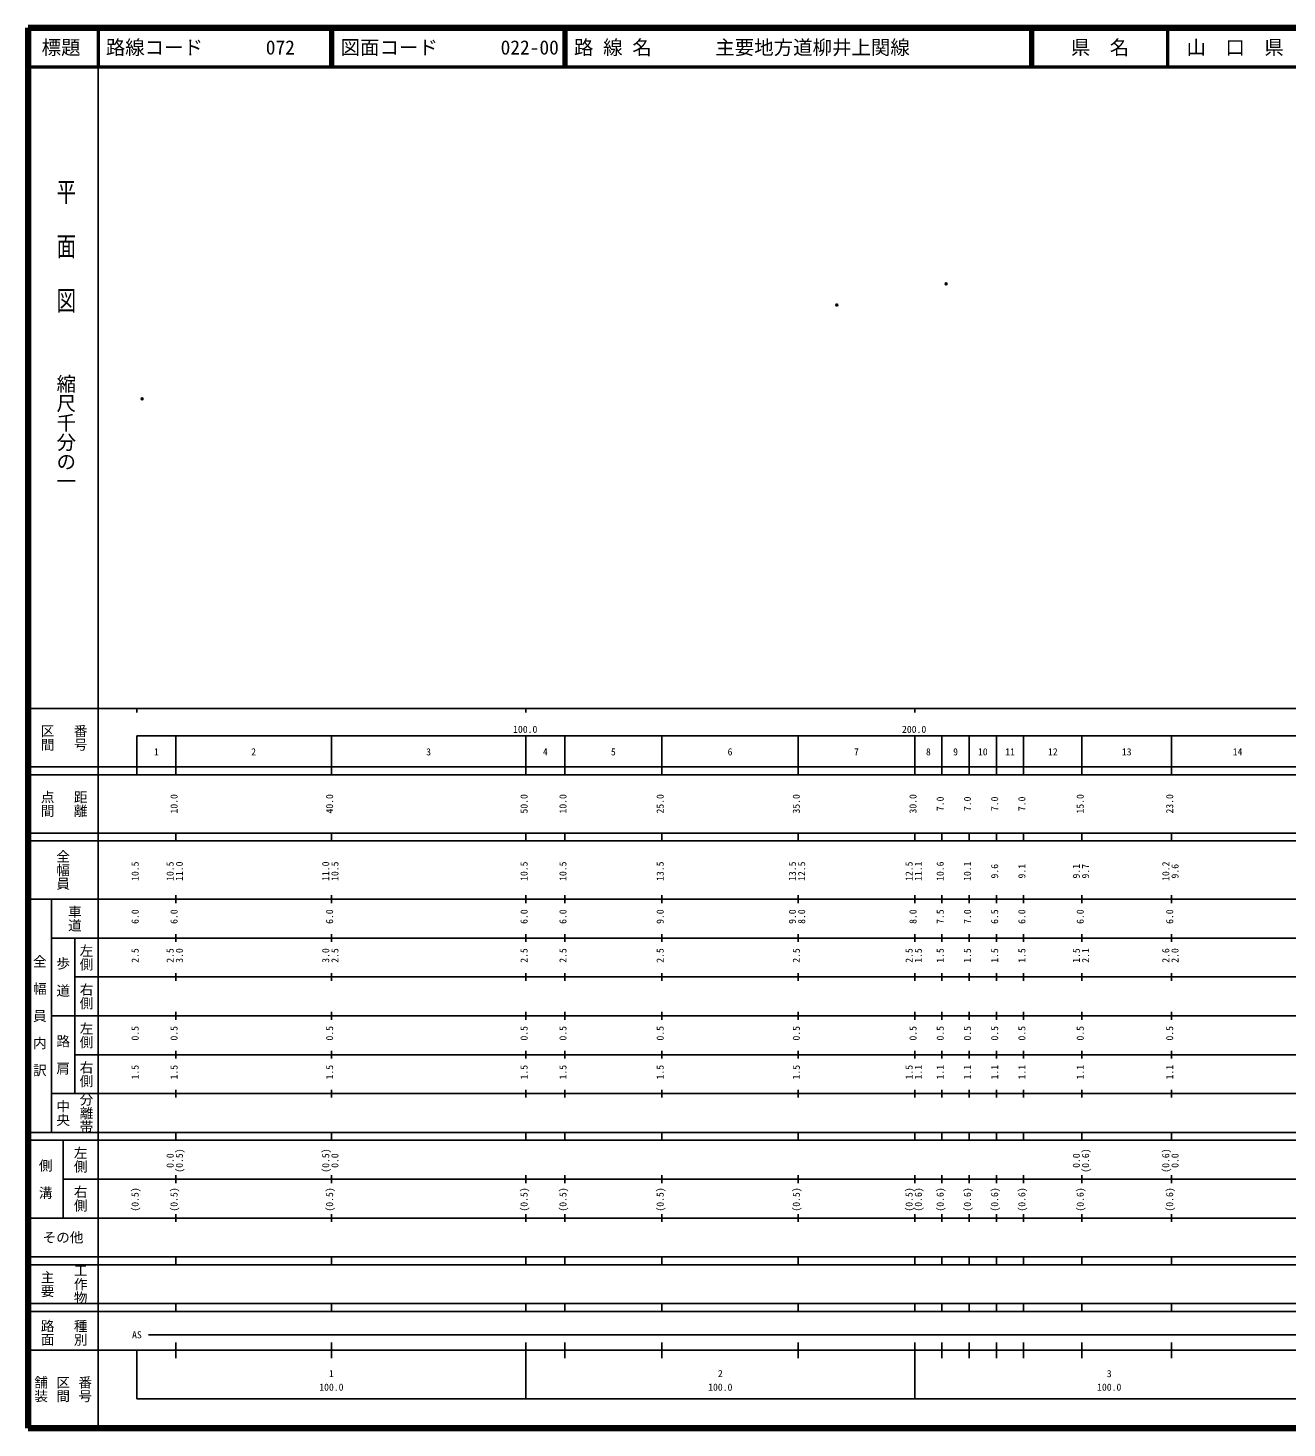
# Model space of a CAD drawing. Units: millimetres on the paper. Extents: x 40 to 680, y 20 to 380.
# Drawn here: x 40 to 363.7, y 20 to 380 of the extents above; entities that cross this region are included whole.
import ezdxf
from ezdxf.enums import TextEntityAlignment as Align

# ---------------------------------------------------------------- set-up
doc = ezdxf.new("R2010")
doc.units = ezdxf.units.MM
doc.header["$PDMODE"] = 32
doc.header["$PDSIZE"] = 0.5
doc.layers.add('M-OTRS', color=6, linetype='Continuous')
doc.layers.add('M-TTL-TXT', color=7, linetype='Continuous')
for name, color, linetype, lineweight in [('M-TTL', 2, 'Continuous', 140), ('M-TTL-BAND', 7, 'Continuous', 25), ('M-TTL-LINE', 7, 'Continuous', 50)]:
    doc.layers.add(name, color=color, linetype=linetype, lineweight=lineweight)
doc.styles.add('@ＭＳ ゴシック', font='')
doc.styles.add('ＭＳ ゴシック', font='')
doc.styles.get('@ＭＳ ゴシック').set_extended_font_data('@MS Gothic')
doc.styles.get('ＭＳ ゴシック').set_extended_font_data('MS Gothic')

msp = doc.modelspace()

# ---------------------------------------------------------------- linework, layer by layer
at = {"layer": 'M-OTRS'}
for p in [(276.059, 314.239), (247.935, 308.776), (69.328, 284.624)]:
    msp.add_point(p, dxfattribs=at)
at = {"layer": 'M-TTL'}
for p, q in [((40, 380), (40, 20)), ((680, 380), (40, 380)), ((40, 20), (680, 20))]:
    msp.add_line(p, q, dxfattribs=at)
at = {"layer": 'M-TTL-BAND'}
for p, q in [((58, 370), (58, 20)), ((40, 205), (579, 205)), ((68, 205), (68, 204)), ((168, 205), (168, 204)), ((268, 205), (268, 204)), ((68, 198), (579, 198)), ((68, 198), (68, 188)), ((78, 188), (78, 198)), ((118, 188), (118, 198)), ((168, 188), (168, 198)), ((178, 188), (178, 198)), ((203, 188), (203, 198)), ((238, 188), (238, 198)), ((268, 188), (268, 198)), ((275, 188), (275, 198)), ((282, 188), (282, 198)), ((289, 188), (289, 198)), ((296, 188), (296, 198)), ((311, 188), (311, 198)), ((334, 188), (334, 198)), ((40, 190), (579, 190)), ((40, 188), (579, 188)), ((40, 173), (579, 173)), ((78, 171), (78, 173)), ((118, 171), (118, 173)), ((168, 171), (168, 173)), ((178, 171), (178, 173)), ((203, 171), (203, 173)), ((238, 171), (238, 173)), ((268, 171), (268, 173)), ((275, 171), (275, 173)), ((282, 171), (282, 173)), ((289, 171), (289, 173)), ((296, 171), (296, 173)), ((311, 171), (311, 173)), ((334, 171), (334, 173)), ((40, 171), (579, 171)), ((40, 156), (579, 156)), ((46, 96), (46, 156)), ((78, 155), (78, 157)), ((118, 155), (118, 157)), ((168, 155), (168, 157)), ((178, 155), (178, 157)), ((203, 155), (203, 157)), ((238, 155), (238, 157)), ((268, 155), (268, 157)), ((275, 155), (275, 157)), ((282, 155), (282, 157)), ((289, 155), (289, 157)), ((296, 155), (296, 157)), ((311, 155), (311, 157)), ((334, 155), (334, 157)), ((46, 146), (579, 146)), ((52, 146), (52, 106)), ((78, 145), (78, 147)), ((118, 145), (118, 147)), ((168, 145), (168, 147)), ((178, 145), (178, 147)), ((203, 145), (203, 147)), ((238, 145), (238, 147)), ((268, 145), (268, 147)), ((275, 145), (275, 147)), ((282, 145), (282, 147)), ((289, 145), (289, 147)), ((296, 145), (296, 147)), ((311, 145), (311, 147)), ((334, 145), (334, 147)), ((78, 135), (78, 137)), ((118, 135), (118, 137)), ((168, 135), (168, 137)), ((178, 135), (178, 137)), ((203, 135), (203, 137)), ((238, 135), (238, 137)), ((268, 135), (268, 137)), ((275, 135), (275, 137)), ((282, 135), (282, 137)), ((289, 135), (289, 137)), ((296, 135), (296, 137)), ((311, 135), (311, 137)), ((334, 135), (334, 137)), ((52, 136), (579, 136)), ((46, 126), (579, 126)), ((78, 125), (78, 127)), ((118, 125), (118, 127)), ((168, 125), (168, 127)), ((178, 125), (178, 127)), ((203, 125), (203, 127)), ((238, 125), (238, 127)), ((268, 125), (268, 127)), ((275, 125), (275, 127)), ((282, 125), (282, 127)), ((289, 125), (289, 127)), ((296, 125), (296, 127)), ((311, 125), (311, 127)), ((334, 125), (334, 127)), ((52, 116), (579, 116)), ((78, 115), (78, 117)), ((118, 115), (118, 117)), ((168, 115), (168, 117)), ((178, 115), (178, 117)), ((203, 115), (203, 117)), ((238, 115), (238, 117)), ((268, 115), (268, 117)), ((275, 115), (275, 117)), ((282, 115), (282, 117)), ((289, 115), (289, 117)), ((296, 115), (296, 117)), ((311, 115), (311, 117)), ((334, 115), (334, 117)), ((46, 106), (579, 106)), ((78, 105), (78, 107)), ((118, 105), (118, 107)), ((168, 105), (168, 107)), ((178, 105), (178, 107)), ((203, 105), (203, 107)), ((238, 105), (238, 107)), ((268, 105), (268, 107)), ((275, 105), (275, 107)), ((282, 105), (282, 107)), ((289, 105), (289, 107)), ((296, 105), (296, 107)), ((311, 105), (311, 107)), ((334, 105), (334, 107)), ((40, 96), (579, 96)), ((40, 94), (579, 94)), ((49, 94), (49, 74)), ((78, 94), (78, 96)), ((118, 94), (118, 96)), ((168, 94), (168, 96)), ((178, 94), (178, 96)), ((203, 94), (203, 96)), ((238, 94), (238, 96)), ((268, 94), (268, 96)), ((275, 94), (275, 96)), ((282, 94), (282, 96)), ((289, 94), (289, 96)), ((296, 94), (296, 96)), ((311, 94), (311, 96)), ((334, 94), (334, 96)), ((49, 84), (579, 84)), ((78, 83), (78, 85)), ((118, 83), (118, 85)), ((168, 83), (168, 85)), ((178, 83), (178, 85)), ((203, 83), (203, 85)), ((238, 83), (238, 85)), ((268, 83), (268, 85)), ((275, 83), (275, 85)), ((282, 83), (282, 85)), ((289, 83), (289, 85)), ((296, 83), (296, 85)), ((311, 83), (311, 85)), ((334, 83), (334, 85)), ((40, 74), (579, 74)), ((78, 73), (78, 75)), ((118, 73), (118, 75)), ((168, 73), (168, 75)), ((178, 73), (178, 75)), ((203, 73), (203, 75)), ((238, 73), (238, 75)), ((268, 73), (268, 75)), ((275, 73), (275, 75)), ((282, 73), (282, 75)), ((289, 73), (289, 75)), ((296, 73), (296, 75)), ((311, 73), (311, 75)), ((334, 73), (334, 75)), ((40, 64), (579, 64)), ((40, 62), (579, 62)), ((78, 62), (78, 64)), ((118, 62), (118, 64)), ((168, 62), (168, 64)), ((178, 62), (178, 64)), ((203, 62), (203, 64)), ((238, 62), (238, 64)), ((268, 62), (268, 64)), ((275, 62), (275, 64)), ((282, 62), (282, 64)), ((289, 62), (289, 64)), ((296, 62), (296, 64)), ((311, 62), (311, 64)), ((334, 62), (334, 64)), ((40, 52), (579, 52)), ((78, 50), (78, 52)), ((118, 50), (118, 52)), ((168, 50), (168, 52)), ((178, 50), (178, 52)), ((203, 50), (203, 52)), ((238, 50), (238, 52)), ((268, 50), (268, 52)), ((275, 50), (275, 52)), ((282, 50), (282, 52)), ((289, 50), (289, 52)), ((296, 50), (296, 52)), ((311, 50), (311, 52)), ((334, 50), (334, 52)), ((40, 50), (579, 50)), ((71, 44), (565, 44)), ((40, 40), (579, 40)), ((68, 40), (68, 27.5)), ((78, 38), (78, 42)), ((118, 38), (118, 42)), ((168, 27.5), (168, 42)), ((178, 38), (178, 42)), ((203, 38), (203, 42)), ((238, 38), (238, 42)), ((268, 27.5), (268, 42)), ((275, 38), (275, 42)), ((282, 38), (282, 42)), ((289, 38), (289, 42)), ((296, 38), (296, 42)), ((311, 38), (311, 42)), ((334, 38), (334, 42)), ((68, 27.5), (579, 27.5))]:
    msp.add_line(p, q, dxfattribs=at)
at = {"layer": 'M-TTL-LINE'}
for p, q in [((58, 380), (58, 370)), ((117.75, 380), (117.75, 370)), ((118.25, 380), (118.25, 370)), ((177.75, 380), (177.75, 370)), ((178.25, 380), (178.25, 370)), ((297.75, 380), (297.75, 370)), ((298.25, 380), (298.25, 370)), ((333, 380), (333, 370)), ((40, 370), (680, 370))]:
    msp.add_line(p, q, dxfattribs=at)

# ---------------------------------------------------------------- texts
at = {"layer": 'M-TTL-BAND', "style": '@ＭＳ ゴシック', "width": 1.4}
msp.add_text('平  面  図', height=3.666, rotation=270, dxfattribs=at).set_placement((49.777, 306.475), align=Align.MIDDLE_RIGHT)
at = {"layer": 'M-TTL-BAND', "style": '@ＭＳ ゴシック'}
msp.add_text('縮尺千分の一', height=3.666, rotation=270, dxfattribs=at).set_placement((49.777, 261.03), align=Align.MIDDLE_RIGHT)
for s, p in [('区間', (45, 197.5)), ('番号', (53.5, 197.5)), ('点間', (45, 180.5)), ('距離', (53.5, 180.5)), ('全幅員', (49, 163.5)), ('車道', (52, 151)), ('左側', (55, 141)), ('全\u3000幅\u3000員\u3000内\u3000訳', (43, 126)), ('歩\u3000道', (49, 136)), ('右側', (55, 131)), ('左側', (55, 121)), ('路\u3000肩', (49, 116)), ('右側', (55, 111)), ('分離帯', (55, 101)), ('中央', (49, 101)), ('左側', (53.5, 89)), ('側\u3000溝', (44.5, 84)), ('右側', (53.5, 79)), ('工作物', (53.5, 57)), ('主要', (45, 57)), ('路面', (45, 44.5)), ('種別', (53.5, 44.5)), ('舗装', (43.333, 30)), ('区間', (49, 30)), ('番号', (54.667, 30))]:
    msp.add_text(s, height=2.566, rotation=270, dxfattribs=at).set_placement(p, align=Align.MIDDLE_CENTER)
at = {"layer": 'M-TTL-BAND', "style": 'ＭＳ ゴシック'}
for s, p in [('100.0', (167.844, 198.195)), ('200.0', (267.844, 198.195)), ('1', (73, 192.405)), ('2', (98, 192.405)), ('3', (143, 192.405)), ('4', (173, 192.405)), ('5', (190.5, 192.405)), ('6', (220.5, 192.405)), ('7', (253, 192.405)), ('8', (271.5, 192.405)), ('9', (278.5, 192.405)), ('10', (285.5, 192.405)), ('11', (292.5, 192.405)), ('12', (303.5, 192.405)), ('13', (322.5, 192.405)), ('14', (351, 192.405)), ('AS', (68, 42.5)), ('1', (118, 32.523)), ('2', (218, 32.523)), ('3', (318, 32.523)), ('100.0', (118, 29.033)), ('100.0', (218, 29.033)), ('100.0', (318, 29.033))]:
    msp.add_text(s, height=1.833, dxfattribs=at).set_placement(p, align=Align.BOTTOM_CENTER)
for s, p in [('10.0', (79, 180.5)), ('40.0', (119, 180.5)), ('50.0', (169, 180.5)), ('10.0', (179, 180.5)), ('25.0', (204, 180.5)), ('35.0', (239, 180.5)), ('30.0', (269, 180.5)), ('7.0', (276, 180.5)), ('7.0', (283, 180.5)), ('7.0', (290, 180.5)), ('7.0', (297, 180.5)), ('15.0', (312, 180.5)), ('23.0', (335, 180.5)), ('10.5', (69, 163.174)), ('10.5', (78, 163.174)), ('11.0', (80.37, 163.174)), ('11.0', (118, 163.174)), ('10.5', (120.37, 163.174)), ('10.5', (169, 163.174)), ('10.5', (179, 163.174)), ('13.5', (204, 163.174)), ('13.5', (238, 163.174)), ('12.5', (240.37, 163.174)), ('12.5', (268, 163.174)), ('11.1', (270.37, 163.174)), ('10.6', (276, 163.174)), ('10.1', (283, 163.174)), ('9.6', (290, 163.174)), ('9.1', (297, 163.174)), ('9.1', (311, 163.174)), ('9.7', (313.37, 163.174)), ('10.2', (334, 163.174)), ('9.6', (336.37, 163.174)), ('6.0', (69, 151.5)), ('6.0', (79, 151.5)), ('6.0', (119, 151.5)), ('6.0', (169, 151.5)), ('6.0', (179, 151.5)), ('9.0', (204, 151.5)), ('9.0', (238, 151.5)), ('8.0', (240.37, 151.5)), ('8.0', (269, 151.5)), ('7.5', (276, 151.5)), ('7.0', (283, 151.5)), ('6.5', (290, 151.5)), ('6.0', (297, 151.5)), ('6.0', (312, 151.5)), ('6.0', (335, 151.5)), ('2.5', (69, 141.5)), ('2.5', (78, 141.5)), ('3.0', (80.37, 141.5)), ('3.0', (118, 141.5)), ('2.5', (120.37, 141.5)), ('2.5', (169, 141.5)), ('2.5', (179, 141.5)), ('2.5', (204, 141.5)), ('2.5', (239, 141.5)), ('2.5', (268, 141.5)), ('1.5', (270.37, 141.5)), ('1.5', (276, 141.5)), ('1.5', (283, 141.5)), ('1.5', (290, 141.5)), ('1.5', (297, 141.5)), ('1.5', (311, 141.5)), ('2.1', (313.37, 141.5)), ('2.6', (334, 141.5)), ('2.0', (336.37, 141.5)), ('0.5', (69, 121.5)), ('0.5', (79, 121.5)), ('0.5', (119, 121.5)), ('0.5', (169, 121.5)), ('0.5', (179, 121.5)), ('0.5', (204, 121.5)), ('0.5', (239, 121.5)), ('0.5', (269, 121.5)), ('0.5', (276, 121.5)), ('0.5', (283, 121.5)), ('0.5', (290, 121.5)), ('0.5', (297, 121.5)), ('0.5', (312, 121.5)), ('0.5', (335, 121.5)), ('1.5', (69, 111.5)), ('1.5', (79, 111.5)), ('1.5', (119, 111.5)), ('1.5', (169, 111.5)), ('1.5', (179, 111.5)), ('1.5', (204, 111.5)), ('1.5', (239, 111.5)), ('1.5', (268, 111.5)), ('1.1', (270.37, 111.5)), ('1.1', (276, 111.5)), ('1.1', (283, 111.5)), ('1.1', (290, 111.5)), ('1.1', (297, 111.5)), ('1.1', (312, 111.5)), ('1.1', (335, 111.5)), ('0.0', (78, 88.764)), ('(0.5)', (80.37, 88.764)), ('(0.5)', (118, 88.764)), ('0.0', (120.37, 88.764)), ('0.0', (311, 88.764)), ('(0.6)', (313.37, 88.764)), ('(0.6)', (334, 88.764)), ('0.0', (336.37, 88.764)), ('(0.5)', (69, 78.764)), ('(0.5)', (79, 78.764)), ('(0.5)', (119, 78.764)), ('(0.5)', (169, 78.764)), ('(0.5)', (179, 78.764)), ('(0.5)', (204, 78.764)), ('(0.5)', (239, 78.764)), ('(0.5)', (268, 78.764)), ('(0.6)', (270.37, 78.764)), ('(0.6)', (276, 78.764)), ('(0.6)', (283, 78.764)), ('(0.6)', (290, 78.764)), ('(0.6)', (297, 78.764)), ('(0.6)', (312, 78.764)), ('(0.6)', (335, 78.764))]:
    msp.add_text(s, height=1.833, rotation=90, dxfattribs=at).set_placement(p, align=Align.BOTTOM_CENTER)
msp.add_text('その他', height=2.566, dxfattribs=at).set_placement((49, 69), align=Align.MIDDLE_CENTER)
at = {"layer": 'M-TTL-TXT', "style": 'ＭＳ ゴシック'}
for s, p in [('標題', (48.5, 375)), ('県\u3000名', (315.625, 375)), ('山\u3000口\u3000県', (350.375, 375))]:
    msp.add_text(s, height=3.666, dxfattribs=at).set_placement(p, align=Align.MIDDLE_CENTER)
for s, p in [('路線コード', (60, 375)), ('072', (101.142, 375)), ('072', (101.142, 375)), ('072', (101.142, 375)), ('図面コード', (120.38, 375)), ('022-00', (161.521, 375)), ('路 線 名', (180.38, 375)), ('主要地方道柳井上関線', (216.734, 375))]:
    msp.add_text(s, height=3.666, dxfattribs=at).set_placement(p, align=Align.MIDDLE_LEFT)

doc.saveas('drawing.dxf')
